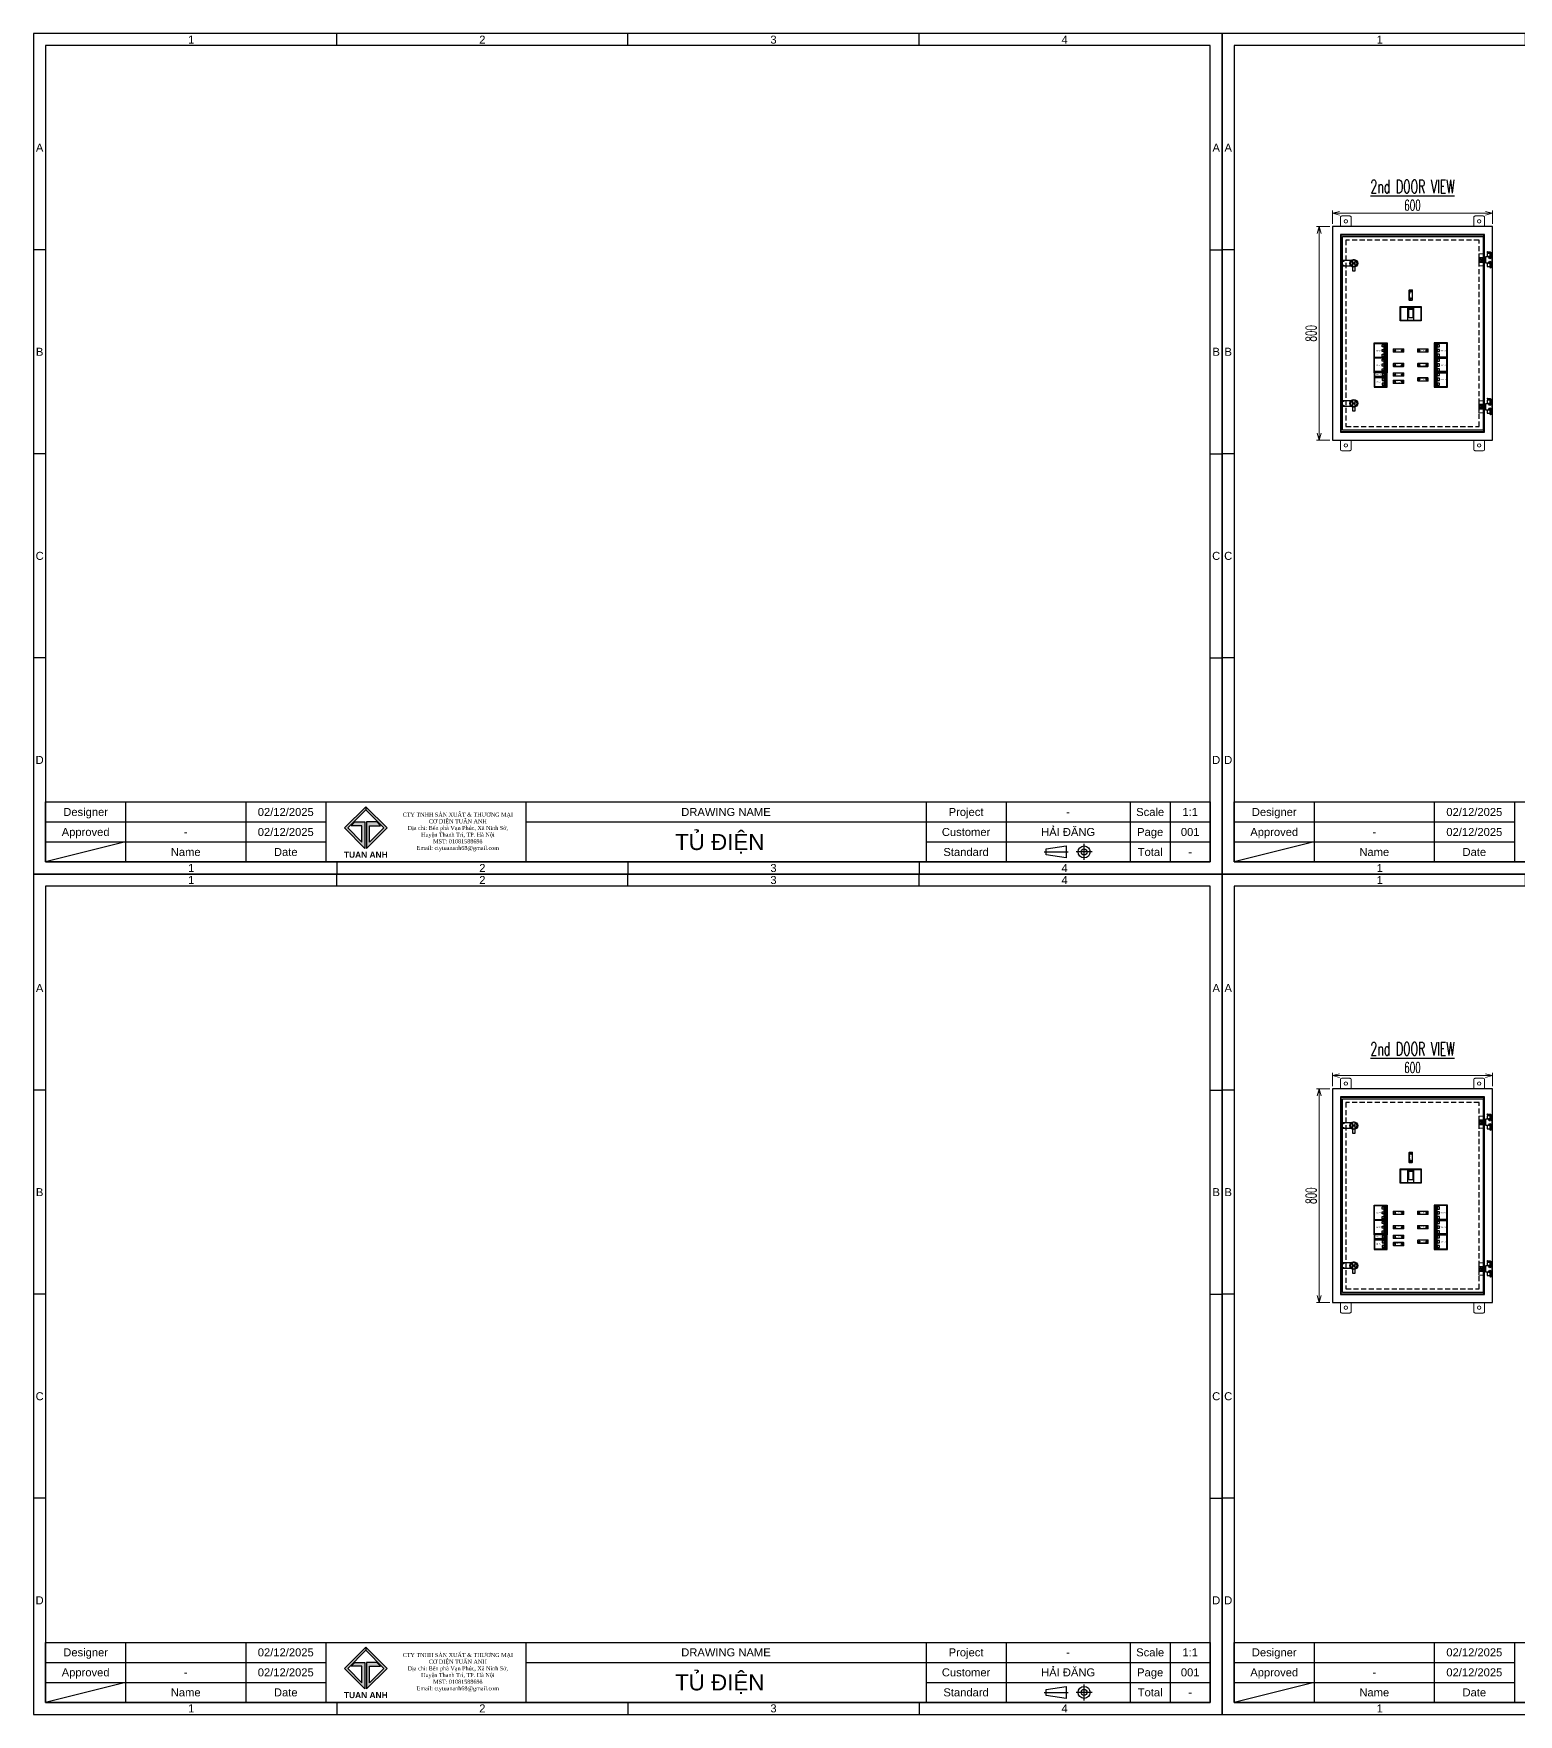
# Model space of a CAD drawing. Header units: millimetres. Extents: x 123558 to 149079, y -1073 to 14418.
# Drawn here: x 124449 to 130015, y -1073 to 5227 of the extents above; entities that cross this region are included whole.
import ezdxf
from ezdxf.enums import TextEntityAlignment as Align

# ---------------------------------------------------------------- set-up
doc = ezdxf.new("R2010")
doc.units = ezdxf.units.MM
doc.header["$LTSCALE"] = 3
doc.linetypes.add('ACAD_ISO04W100', pattern=[30, 24, -3, 0, -3])
doc.linetypes.add('HIDDEN', pattern=[9.525, 6.35, -3.175])
doc.layers.add('0 TĂNG CỨNG', color=7, linetype='Continuous', lineweight=15)
for name, color, linetype in [('@.TEXT', 7, 'Continuous'), ('@.VISIBLE', 7, 'Continuous'), ('centerline', 6, 'ACAD_ISO04W100'), ('dim', 7, 'Continuous'), ('EQUIPMENT', 4, 'Continuous'), ('equipments', 2, 'Continuous'), ('TEXT', 7, 'Continuous')]:
    doc.layers.add(name, color=color, linetype=linetype)
doc.styles.add('Ann_w01', font='romans.shx', dxfattribs={"width": 0.6, "bigfont": 'chineset.shx'})
doc.styles.add('Arial', font='arial.ttf')
doc.styles.add('Tahoma (Input Text)', font='tahoma.ttf')
doc.styles.add('WD_IEC', font='isocp2.shx')
doc.dimstyles.new('Dim 01_SC20', dxfattribs={"dimscale": 20, "dimtxt": 2, "dimasz": 1.3, "dimexe": 0.5, "dimexo": 0.5, "dimgap": 0.5, "dimtad": 1, "dimdec": 1, "dimzin": 12, "dimdsep": 46, "dimtxsty": 'Ann_w01', "dimblk": 'OPEN30', "dimcen": 1.5, "dimclrd": 6, "dimclre": 6, "dimclrt": 3, "dimadec": 1, "dimazin": 3, "dimtm": 1e-09, "dimtfac": 1, "dimtdec": 1, "dimtix": 1, "dimtmove": 0, "dimatfit": 3, "dimldrblk": 'OPEN30', "dimfxl": 1, "dimtolj": 1, "dimlwd": 20, "dimlwe": 20, "dimarcsym": 0})

# ---------------------------------------------------------------- blocks, each defined once
blk = doc.blocks.new('*U121')
for p, q in [((1104.5, -3300.1), (1104.5, -3295.3)), ((1104.5, -3295.3), (1119.7, -3295.3)), ((1104.5, -3295.3), (1119.7, -3295.3)), ((1104.5, -3332.6), (1104.5, -3295.3)), ((1119.7, -3300.1), (1104.5, -3300.1)), ((1119.7, -3332.6), (1104.5, -3332.6)), ((1119.7, -3295.3), (1119.7, -3300.1)), ((1119.7, -3295.3), (1119.7, -3332.6))]:
    blk.add_line(p, q)
at = {"color": 1}
blk.add_lwpolyline([(1072.6, -3290.9), (1151.6, -3290.9), (1151.6, -3344.9), (1072.6, -3344.9)], close=True, dxfattribs=at)
at = {"color": 3}
blk.add_lwpolyline([(1074.6, -3292.9), (1149.6, -3292.9), (1149.6, -3342.9), (1074.6, -3342.9)], close=True, dxfattribs=at)
at = {"layer": 'TEXT'}
for p, q in [((1101.1, -3342.9), (1101.1, -3292.9)), ((1104.5, -3295.3), (1119.7, -3295.3)), ((1104.5, -3332.6), (1104.5, -3295.3)), ((1104.5, -3300.1), (1119.7, -3300.1)), ((1119.7, -3332.6), (1104.5, -3332.6)), ((1119.7, -3295.3), (1119.7, -3332.6)), ((1123.1, -3292.9), (1123.1, -3342.9))]:
    blk.add_line(p, q, dxfattribs=at)
blk = doc.blocks.new('*U122')
at = {"color": 1}
blk.add_lwpolyline([(-545.9, -2670.3), (-487.9, -2670.3), (-487.9, -2719.3), (-545.9, -2719.3)], close=True, dxfattribs=at)
at = {"color": 3}
blk.add_lwpolyline([(-543.9, -2672.3), (-489.9, -2672.3), (-489.9, -2717.3), (-543.9, -2717.3)], close=True, dxfattribs=at)
for points in [[(-541.9, -2677.8), (-491.9, -2677.8), (-491.9, -2681.3), (-541.9, -2681.3)], [(-538.9, -2681.3), (-530.9, -2681.3), (-530.9, -2689.3), (-538.9, -2689.3)], [(-520.9, -2681.3), (-512.9, -2681.3), (-512.9, -2689.3), (-520.9, -2689.3)], [(-502.9, -2681.3), (-494.9, -2681.3), (-494.9, -2689.3), (-502.9, -2689.3)]]:
    blk.add_lwpolyline(points, close=True)
at = {"insert": (-518.6, -2711.6), "char_height": 4, "attachment_point": 1, "rotation": 90, "style": 'Tahoma (Input Text)'}
blk.add_mtext_dynamic_manual_height_columns('BKN-3P', width=23.322, gutter_width=1, heights=[0], dxfattribs=at)
blk = doc.blocks.new('*U101')
at = {"color": 1}
blk.add_lwpolyline([(-545.9, -2670.3), (-505.9, -2670.3), (-505.9, -2719.3), (-545.9, -2719.3)], close=True, dxfattribs=at)
at = {"color": 3}
blk.add_lwpolyline([(-543.9, -2672.3), (-507.9, -2672.3), (-507.9, -2717.3), (-543.9, -2717.3)], close=True, dxfattribs=at)
for points in [[(-541.9, -2677.8), (-509.9, -2677.8), (-509.9, -2681.3), (-541.9, -2681.3)], [(-538.9, -2681.3), (-530.9, -2681.3), (-530.9, -2689.3), (-538.9, -2689.3)], [(-520.9, -2681.3), (-512.9, -2681.3), (-512.9, -2689.3), (-520.9, -2689.3)]]:
    blk.add_lwpolyline(points, close=True)
at = {"insert": (-527.6, -2711.6), "char_height": 4, "attachment_point": 1, "rotation": 90, "style": 'Tahoma (Input Text)'}
blk.add_mtext_dynamic_manual_height_columns('BKN-2P', width=23.322, gutter_width=1, heights=[0], dxfattribs=at)
blk = doc.blocks.new('*U123')
at = {"color": 1}
blk.add_lwpolyline([(-545.9, -2670.3), (-523.9, -2670.3), (-523.9, -2719.3), (-545.9, -2719.3)], close=True, dxfattribs=at)
at = {"color": 3}
blk.add_lwpolyline([(-543.9, -2672.3), (-525.9, -2672.3), (-525.9, -2717.3), (-543.9, -2717.3)], close=True, dxfattribs=at)
for points in [[(-541.9, -2677.8), (-527.9, -2677.8), (-527.9, -2681.3), (-541.9, -2681.3)], [(-538.9, -2681.3), (-530.9, -2681.3), (-530.9, -2689.3), (-538.9, -2689.3)]]:
    blk.add_lwpolyline(points, close=True)
at = {"insert": (-536.6, -2711.6), "char_height": 4, "attachment_point": 1, "rotation": 90, "style": 'Tahoma (Input Text)'}
blk.add_mtext_dynamic_manual_height_columns('BKN-1P', width=23.322, gutter_width=1, heights=[0], dxfattribs=at)
blk = doc.blocks.new('*U237')
at = {"color": 7, "lineweight": 9}
blk.add_lwpolyline([(58246.6, 22747.7), (58210.6, 22747.7, 0.414214), (58208.6, 22745.7), (58208.6, 22736.7, 0.414214), (58210.6, 22734.7), (58246.6, 22734.7, 0.414214), (58248.6, 22736.7), (58248.6, 22745.7, 0.414214)], format="xyb", close=True, dxfattribs=at)
blk.add_lwpolyline([(58246.6, 22747.7), (58210.6, 22747.7, 0.414214), (58208.6, 22745.7), (58208.6, 22736.7, 0.414214), (58210.6, 22734.7), (58246.6, 22734.7, 0.414214), (58248.6, 22736.7), (58248.6, 22745.7, 0.414214)], format="xyb", close=True, dxfattribs=at)
at = {"color": 6, "linetype": 'HIDDEN', "lineweight": 9, "ltscale": 10}
blk.add_lwpolyline([(58246.6, 22746.2), (58210.6, 22746.2, 0.414214), (58210.1, 22745.7), (58210.1, 22736.7, 0.414214), (58210.6, 22736.2), (58246.6, 22736.2, 0.414214), (58247.1, 22736.7), (58247.1, 22745.7, 0.414214)], format="xyb", close=True, dxfattribs=at)
blk.add_lwpolyline([(58246.6, 22746.2), (58210.6, 22746.2, 0.414214), (58210.1, 22745.7), (58210.1, 22736.7, 0.414214), (58210.6, 22736.2), (58246.6, 22736.2, 0.414214), (58247.1, 22736.7), (58247.1, 22745.7, 0.414214)], format="xyb", close=True, dxfattribs=at)
at = {"linetype": 'ByBlock', "lineweight": 9}
for centre in [(58215.3, 22741.2), (58241.9, 22741.2)]:
    blk.add_circle(centre, 2.4, dxfattribs=at)
at = {"style": 'WD_IEC', "width": 0.9}
blk.add_text('NAME LOAD', height=3.2, dxfattribs=at).set_placement((58228.8, 22741.1), align=Align.MIDDLE_CENTER)
blk.add_text('NAME LOAD', height=3.2, dxfattribs=at).set_placement((58228.8, 22741.1), align=Align.MIDDLE_CENTER)
blk = doc.blocks.new('Standard ISO')
at = {"color": 6}
for p, q in [((-6, 0), (0, 0)), ((6, 0), (2, 0)), ((4, -2), (4, 2))]:
    blk.add_line(p, q, dxfattribs=at)
blk.add_lwpolyline([(-0.5, 1.5), (-0.5, -1.5), (-5.5, -0.75), (-5.5, 0.75), (-0.5, 1.5)])
for radius in [1.5, 0.75]:
    blk.add_circle((4, 0), radius)
blk = doc.blocks.new('A$C4dbb82d6')
at = {"layer": '@.VISIBLE'}
h = blk.add_hatch(color=30, dxfattribs=at)
h.dxf.hatch_style = 1
h.paths.add_polyline_path([(0.21, 4.97), (3.62, 1.56), (3.62, 5.97), (1.92, 5.97), (1.3, 5.35), (3.12, 5.35), (3.12, 2.59), (0.74, 4.97), (3.75, 7.98), (3.75, 8.51)])
h = blk.add_hatch(color=150, dxfattribs=at)
h.dxf.hatch_style = 1
h.paths.add_polyline_path([(6.76, 4.97), (4.37, 2.59), (4.37, 5.35), (6.2, 5.35), (5.58, 5.97), (3.88, 5.97), (3.88, 1.56), (7.29, 4.97), (3.75, 8.51), (3.75, 7.98)])
at = {"layer": '@.VISIBLE', "color": 30}
blk.add_lwpolyline([(3.62, 5.97), (3.62, 1.56), (0.21, 4.97), (3.75, 8.51), (3.75, 7.98), (0.74, 4.97), (3.12, 2.59), (3.12, 5.35), (1.3, 5.35), (1.92, 5.97)], close=True, dxfattribs=at)
at = {"layer": '@.VISIBLE', "color": 150}
blk.add_lwpolyline([(3.88, 5.97), (3.88, 1.56), (7.29, 4.97), (3.75, 8.51), (3.75, 7.98), (6.76, 4.97), (4.37, 2.59), (4.37, 5.35), (6.2, 5.35), (5.58, 5.97)], close=True, dxfattribs=at)
at = {"layer": '@.VISIBLE', "color": 30, "insert": (3.75, 0.51), "char_height": 1, "attachment_point": 5, "style": 'Ann_w01'}
blk.add_mtext_dynamic_manual_height_columns('{\\fArial|b1|i0|c0|p34;\\W1;TUAN ANH}', width=7.5, gutter_width=49.6, heights=[0], dxfattribs=at)
blk = doc.blocks.new('KHUNG BAN VE (Made by Tung)')
at = {"layer": '@.VISIBLE', "color": 8}
for p, q in [((75.75, 207), (75.75, 210)), ((148.5, 207), (148.5, 210)), ((221.25, 207), (221.25, 210)), ((3, 156), (0, 156)), ((294, 156), (297, 156)), ((3, 105), (0, 105)), ((294, 105), (297, 105)), ((3, 54), (0, 54)), ((294, 54), (297, 54)), ((23, 18), (23, 3)), ((53, 18), (53, 3)), ((73, 18), (73, 3)), ((123, 18), (123, 3)), ((223, 18), (223, 3)), ((243, 18), (243, 3)), ((274, 18), (274, 3)), ((284, 18), (284, 3)), ((3, 13), (73, 13)), ((123, 13), (294, 13)), ((3, 8), (73, 8)), ((23, 8), (3, 3)), ((223, 8), (294, 8)), ((75.75, 3), (75.75, 0)), ((148.5, 3), (148.5, 0)), ((221.25, 3), (221.25, 0))]:
    blk.add_line(p, q, dxfattribs=at)
for points in [[(0, 0), (297, 0), (297, 210), (0, 210)], [(3, 3), (294, 3), (294, 207), (3, 207)], [(3, 18), (294, 18), (294, 3), (3, 3)]]:
    blk.add_lwpolyline(points, close=True, dxfattribs=at)
at = {"xscale": 1.5, "yscale": 1.5, "zscale": 1.5}
blk.add_blockref('A$C4dbb82d6', (77.375, 4.041), dxfattribs=at)
blk.add_blockref('Standard ISO', (258.5, 5.5))
at = {"layer": '@.TEXT', "color": 1, "style": 'Arial'}
for s, p in [('1', (39.375, 208.5)), ('2', (112.125, 208.5)), ('3', (184.875, 208.5)), ('4', (257.625, 208.5)), ('A', (1.5, 181.5)), ('A', (295.5, 181.5)), ('B', (1.5, 130.5)), ('B', (295.5, 130.5)), ('C', (1.5, 79.5)), ('C', (295.5, 79.5)), ('D', (1.5, 28.5)), ('D', (295.5, 28.5)), ('02/12/2025', (63, 15.5)), ('02/12/2025', (63, 10.5)), ('1', (39.375, 1.5)), ('2', (112.125, 1.5)), ('3', (184.875, 1.5)), ('4', (257.625, 1.5))]:
    blk.add_text(s, height=2, dxfattribs=at).set_placement(p, align=Align.MIDDLE_CENTER)
at = {"layer": '@.TEXT', "color": 2, "style": 'Arial'}
for s, p in [('Designer', (13, 15.5)), ('DRAWING NAME', (173, 15.5)), ('Project', (233, 15.5)), ('Scale', (279, 15.5)), ('Approved', (13, 10.5)), ('Customer', (233, 10.5)), ('Page', (279, 10.5)), ('Name', (38, 5.5)), ('Date', (63, 5.5)), ('Standard', (233, 5.5)), ('Total', (279, 5.5))]:
    blk.add_text(s, height=2, dxfattribs=at).set_placement(p, align=Align.MIDDLE_CENTER)
at = {"layer": '@.TEXT', "color": 1, "style": 'Arial'}
for tag, height, p in [('DESIGNER_NAME', 2, (38, 15.5)), ('PROJECT_CODE', 2, (258.5, 15.5)), ('SCALE', 2, (289, 15.5)), ('APPROVED_NAME', 2, (38, 10.5)), ('DRAWING_NAME', 4, (173, 8)), ('CUSTOMER_NAME', 2, (258.5, 10.5)), ('PAGE', 2, (289, 10.5)), ('TOTAL', 2, (289, 5.5))]:
    blk.add_attdef(tag, text='', height=height, dxfattribs=at).set_placement(p, align=Align.MIDDLE_CENTER)
at = {"layer": '@.VISIBLE', "color": 30, "insert": (106, 10.5), "char_height": 1, "attachment_point": 5, "style": 'Ann_w01'}
blk.add_mtext_dynamic_manual_height_columns('{\\fTimes New Roman|b0|i0|c0|p18;\\W1;CTY TNHH SẢN XUẤT & THƯƠNG MẠI CƠ ĐIỆN TUẤN ANH\\PĐịa chỉ: Bến phà Vạn Phúc, Xã Ninh Sở, Huyện Thanh Trì, TP. Hà Nội\\PMST: 01081588698\\PEmail: ctytuananh68@gmail.com}', width=28.70976, gutter_width=99.197, heights=[0], dxfattribs=at)
blk = doc.blocks.new('HL036-1 Front')
at = {"layer": 'EQUIPMENT', "color": 8, "linetype": 'Continuous'}
blk.add_lwpolyline([(-10.8, -12.5), (-10.8, 12.5), (10.8, 12.5), (10.8, -12.5)], close=True, dxfattribs=at)
at = {"layer": 'EQUIPMENT', "linetype": 'Continuous'}
for points in [[(4.7, 24), (-6.8, 24), (-6.8, 12.5)], [(4.7, 12.5), (4.7, 25.5), (4.5, 25.9), (4.2, 26.3), (3.8, 26.5), (-6, 28.2), (-5.7, 30.1), (-5.3, 32.1), (-6, 28.2)], [(-5.3, 32.1), (4.5, 30.4), (5.9, 29.9), (7, 29.2), (7.9, 28.1), (8.4, 26.8), (8.6, 25.5), (8.6, 12.5)], [(8.6, 24), (9.7, 24), (9.7, 12.6), (-1, 12.6), (-1, 12.5)], [(4.6, 24), (4.6, 12.6)], [(-6.8, -12.5), (-6.8, -24), (4.7, -24)], [(8.6, -24), (9.7, -24), (9.7, -12.6), (-1, -12.6), (-1, -12.5)], [(4.6, -24), (4.6, -12.6)], [(4.7, -12.5), (4.7, -24.5), (8.6, -24.5), (8.6, -12.5)], [(8.6, -27.5), (8.6, -25.2), (4.7, -25.2), (4.7, -27.5)], [(5.2, -24.5), (5.2, -24.5)], [(5.2, -25.1), (5.2, -25.2)], [(8.1, -24.5), (8.1, -24.5)], [(8.1, -25.1), (8.1, -25.2)], [(8.7, -24), (8.7, -12.6)]]:
    blk.add_lwpolyline(points, dxfattribs=at)
for points in [[(4.3, -24.5), (9, -24.5), (9, -25.1), (4.3, -25.1)], [(5.6, -30.5), (4.7, -27.5), (8.6, -27.5), (7.7, -30.5)]]:
    blk.add_lwpolyline(points, close=True, dxfattribs=at)
at = {"layer": 'EQUIPMENT', "color": 8, "linetype": 'Continuous'}
for centre, radius in [((3.2, 8.5), 3.75), ((3.2, 8.5), 2.25), ((3.2, -8.5), 3.75), ((3.2, -8.5), 2.25)]:
    blk.add_circle(centre, radius, dxfattribs=at)
blk = doc.blocks.new('HL025-2.2 Front')
at = {"layer": 'centerline', "lineweight": 0}
for p, q in [((12.8, 16), (10.8, 16)), ((12.8, -16), (10.8, -16))]:
    blk.add_line(p, q, dxfattribs=at)
at = {"layer": 'equipments', "lineweight": 0}
for p, q in [((7, 9.5), (-7, 9.5)), ((11.8, 9.5), (-7, 9.5)), ((7, 7.5), (-7, 7.5)), ((7, -7.5), (-7, -7.5)), ((7, -9.5), (-7, -9.5)), ((11.8, -9.5), (-7, -9.5))]:
    blk.add_line(p, q, dxfattribs=at)
for points in [[(11.8, 9.5), (11.8, 22.5), (-7, 22.5), (-7, -22.5), (11.8, -22.5), (11.8, -9.5)], [(7, -7.5), (7, -7.5), (7, 7.5), (7, 7.5)]]:
    blk.add_lwpolyline(points, dxfattribs=at)
for points in [[(7, 9.5), (-7, 9.5), (-7, 7.5), (7, 7.5)], [(7, -9.5), (-7, -9.5), (-7, -7.5), (7, -7.5)]]:
    blk.add_lwpolyline(points, close=True, dxfattribs=at)
blk.add_circle((0, 0), 3, dxfattribs=at)
blk = doc.blocks.new('MS406')
at = {"layer": 'EQUIPMENT'}
for points in [[(-10.5, 10), (-47.5, 10), (-47.5, -10), (-10.5, -10)], [(-35.5, 7.8), (-47.5, 3.7)], [(-4.5, 13.8), (-4.5, -28.5), (4.5, -28.5), (4.5, 13.8)], [(-0.8, 2.5), (-0.8, 0.8), (-2.5, 0.8)], [(0.8, 2.5), (0.8, 0.8), (2.5, 0.8)], [(-47.5, -3.7), (-35.5, -7.8)], [(-0.8, -2.5), (-0.8, -0.8), (-2.5, -0.8)], [(0.8, -2.5), (0.8, -0.8), (2.5, -0.8)]]:
    blk.add_lwpolyline(points, dxfattribs=at)
at = {"layer": 'EQUIPMENT', "color": 8}
blk.add_lwpolyline([(-11, 4.8), (-11, 2.2), (-12.5, 2.2, 0.088933), (-12.5, -2.3), (-11, -2.3), (-11, -4.8, 0.189345), (-4.8, -11), (-2.3, -11), (-2.3, -12.5, 0.088933), (2.2, -12.5), (2.2, -11), (4.8, -11, 0.189345), (11, -4.8), (11, -2.3), (12.5, -2.3, 0.088933), (12.5, 2.2), (11, 2.2), (11, 4.8, 0.189345), (4.8, 11), (2.2, 11), (2.2, 12.5, 0.088933), (-2.3, 12.5), (-2.3, 11), (-4.8, 11, 0.189345)], format="xyb", close=True, dxfattribs=at)
at = {"layer": 'EQUIPMENT'}
for radius in [14.5, 2.67]:
    blk.add_circle((0, 0), radius, dxfattribs=at)
blk = doc.blocks.new('tai treo')
at = {"layer": '0 TĂNG CỨNG'}
blk.add_lwpolyline([(20, -20), (-20, -20), (-20, 15, -0.414214), (-15, 20), (15, 20, -0.414214), (20, 15)], format="xyb", close=True, dxfattribs=at)
blk.add_circle((0, 0), 6.5, dxfattribs=at)
blk = doc.blocks.new('_Open30')
at = {"color": 0, "linetype": 'ByBlock', "lineweight": -2}
for p, q in [((-1, 0.27), (0, 0)), ((0, 0), (-1, -0.27)), ((0, 0), (-1, 0))]:
    blk.add_line(p, q, dxfattribs=at)
blk = doc.blocks.new('*D285')
at = {"layer": '@.VISIBLE', "color": 6, "lineweight": 20, "transparency": 16777216}
for p, q in [((129307.8, 4503.4), (129257.8, 4503.4)), ((129267.8, 3729.4), (129267.8, 4477.4)), ((129307.8, 3703.4), (129257.8, 3703.4))]:
    blk.add_line(p, q, dxfattribs=at)
at = {"layer": 'Defpoints', "color": 0, "transparency": 16777216}
for p in [(129267.8, 4503.4), (129317.8, 4503.4), (129317.8, 3703.4)]:
    blk.add_point(p, dxfattribs=at)
at = {"layer": '@.VISIBLE', "color": 6, "lineweight": 20, "transparency": 16777216, "xscale": 26, "yscale": 26, "zscale": 26}
for p, rotation in [((129267.8, 4503.4), 90), ((129267.8, 3703.4), 270)]:
    blk.add_blockref('_Open30', p, dxfattribs=dict(at, rotation=rotation))
at = {"layer": '@.VISIBLE', "color": 3, "transparency": 16777216, "insert": (129237.8, 4103.4), "char_height": 40, "attachment_point": 5, "rotation": 90, "style": 'Ann_w01'}
blk.add_mtext('\\A1;800', dxfattribs=at)
blk = doc.blocks.new('*D286')
at = {"layer": '@.VISIBLE', "color": 6, "lineweight": 20, "transparency": 16777216}
for p, q in [((129317.8, 4513.4), (129317.8, 4563.4)), ((129343.8, 4553.4), (129891.8, 4553.4)), ((129917.8, 4513.4), (129917.8, 4563.4))]:
    blk.add_line(p, q, dxfattribs=at)
at = {"layer": 'Defpoints', "color": 0, "transparency": 16777216}
for p in [(129917.8, 4553.4), (129317.8, 4503.4), (129917.8, 4503.4)]:
    blk.add_point(p, dxfattribs=at)
at = {"layer": '@.VISIBLE', "color": 6, "lineweight": 20, "transparency": 16777216, "xscale": 26, "yscale": 26, "zscale": 26, "rotation": 180}
blk.add_blockref('_Open30', (129317.8, 4553.4), dxfattribs=at)
at = {"layer": '@.VISIBLE', "color": 6, "lineweight": 20, "transparency": 16777216, "xscale": 26, "yscale": 26, "zscale": 26}
blk.add_blockref('_Open30', (129917.8, 4553.4), dxfattribs=at)
at = {"layer": '@.VISIBLE', "color": 3, "transparency": 16777216, "insert": (129617.8, 4583.4), "char_height": 40, "attachment_point": 5, "style": 'Ann_w01'}
blk.add_mtext('\\A1;600', dxfattribs=at)
blk = doc.blocks.new('*D303')
at = {"layer": '@.VISIBLE', "color": 6, "lineweight": 20, "transparency": 16777216}
for p, q in [((129307.8, 1271.3), (129257.8, 1271.3)), ((129267.8, 497.3), (129267.8, 1245.3)), ((129307.8, 471.3), (129257.8, 471.3))]:
    blk.add_line(p, q, dxfattribs=at)
at = {"layer": 'Defpoints', "color": 0, "transparency": 16777216}
for p in [(129267.8, 1271.3), (129317.8, 1271.3), (129317.8, 471.3)]:
    blk.add_point(p, dxfattribs=at)
at = {"layer": '@.VISIBLE', "color": 6, "lineweight": 20, "transparency": 16777216, "xscale": 26, "yscale": 26, "zscale": 26}
for p, rotation in [((129267.8, 1271.3), 90), ((129267.8, 471.3), 270)]:
    blk.add_blockref('_Open30', p, dxfattribs=dict(at, rotation=rotation))
at = {"layer": '@.VISIBLE', "color": 3, "transparency": 16777216, "insert": (129237.8, 871.3), "char_height": 40, "attachment_point": 5, "rotation": 90, "style": 'Ann_w01'}
blk.add_mtext('\\A1;800', dxfattribs=at)
blk = doc.blocks.new('*D304')
at = {"layer": '@.VISIBLE', "color": 6, "lineweight": 20, "transparency": 16777216}
for p, q in [((129317.8, 1281.3), (129317.8, 1331.3)), ((129917.8, 1281.3), (129917.8, 1331.3)), ((129343.8, 1321.3), (129891.8, 1321.3))]:
    blk.add_line(p, q, dxfattribs=at)
at = {"layer": 'Defpoints', "color": 0, "transparency": 16777216}
for p in [(129317.8, 1271.3), (129917.8, 1321.3), (129917.8, 1271.3)]:
    blk.add_point(p, dxfattribs=at)
at = {"layer": '@.VISIBLE', "color": 6, "lineweight": 20, "transparency": 16777216, "xscale": 26, "yscale": 26, "zscale": 26, "rotation": 180}
blk.add_blockref('_Open30', (129317.8, 1321.3), dxfattribs=at)
at = {"layer": '@.VISIBLE', "color": 6, "lineweight": 20, "transparency": 16777216, "xscale": 26, "yscale": 26, "zscale": 26}
blk.add_blockref('_Open30', (129917.8, 1321.3), dxfattribs=at)
at = {"layer": '@.VISIBLE', "color": 3, "transparency": 16777216, "insert": (129617.8, 1351.3), "char_height": 40, "attachment_point": 5, "style": 'Ann_w01'}
blk.add_mtext('\\A1;600', dxfattribs=at)

msp = doc.modelspace()

# ---------------------------------------------------------------- linework, layer by layer
at = {"layer": '@.VISIBLE'}
for points in [[(129317.76, 3703.36), (129917.76, 3703.36), (129917.76, 4503.36), (129317.76, 4503.36)], [(129347.76, 3733.36), (129887.76, 3733.36), (129887.76, 4473.36), (129347.76, 4473.36)], [(129317.76, 471.33), (129917.76, 471.33), (129917.76, 1271.33), (129317.76, 1271.33)], [(129347.76, 501.33), (129887.76, 501.33), (129887.76, 1241.33), (129347.76, 1241.33)]]:
    msp.add_lwpolyline(points, close=True, dxfattribs=at)
at = {"layer": '@.VISIBLE', "color": 6}
for points in [[(129348.26, 3733.86), (129887.26, 3733.86), (129887.26, 4472.86), (129348.26, 4472.86)], [(129349.76, 3735.36), (129885.76, 3735.36), (129885.76, 4471.36), (129349.76, 4471.36)], [(129348.26, 501.83), (129887.26, 501.83), (129887.26, 1240.83), (129348.26, 1240.83)], [(129349.76, 503.33), (129885.76, 503.33), (129885.76, 1239.33), (129349.76, 1239.33)]]:
    msp.add_lwpolyline(points, close=True, dxfattribs=at)
at = {"layer": '@.VISIBLE', "color": 4}
for points in [[(129355.26, 4465.86), (129882.26, 4465.86), (129882.26, 3740.86), (129355.26, 3740.86)], [(129355.26, 1233.83), (129882.26, 1233.83), (129882.26, 508.83), (129355.26, 508.83)]]:
    msp.add_lwpolyline(points, close=True, dxfattribs=at)
at = {"layer": '@.VISIBLE', "color": 6, "linetype": 'HIDDEN'}
for points in [[(129368.26, 3753.86), (129867.26, 3753.86), (129867.26, 4452.86), (129368.26, 4452.86)], [(129368.26, 521.83), (129867.26, 521.83), (129867.26, 1220.83), (129368.26, 1220.83)]]:
    msp.add_lwpolyline(points, close=True, dxfattribs=at)
at = {"layer": '@.VISIBLE', "color": 4}
for points in [[(129868.46, 4378.36), (129868.46, 4378.36, 0.4142136), (129871.96, 4374.86), (129874.96, 4374.86, 0.4142136), (129878.46, 4378.36), (129878.46, 4378.36, 0.4142136), (129874.96, 4381.86), (129871.96, 4381.86, 0.4142136)], [(129868.46, 3828.36), (129868.46, 3828.36, 0.4142136), (129871.96, 3824.86), (129874.96, 3824.86, 0.4142136), (129878.46, 3828.36), (129878.46, 3828.36, 0.4142136), (129874.96, 3831.86), (129871.96, 3831.86, 0.4142136)], [(129868.46, 1146.33), (129868.46, 1146.33, 0.4142136), (129871.96, 1142.83), (129874.96, 1142.83, 0.4142136), (129878.46, 1146.33), (129878.46, 1146.33, 0.4142136), (129874.96, 1149.83), (129871.96, 1149.83, 0.4142136)], [(129868.46, 596.33), (129868.46, 596.33, 0.4142136), (129871.96, 592.83), (129874.96, 592.83, 0.4142136), (129878.46, 596.33), (129878.46, 596.33, 0.4142136), (129874.96, 599.83), (129871.96, 599.83, 0.4142136)]]:
    msp.add_lwpolyline(points, format="xyb", close=True, dxfattribs=at)

# ---------------------------------------------------------------- block references
for name, p in [('tai treo', (129367.76, 4523.36)), ('*U121', (128498.99, 7494.73)), ('*U237', (71336.95, -18702.31)), ('*U237', (71336.95, -18756.31)), ('*U237', (71336.95, -18792.31)), ('*U237', (71336.95, -18819.31)), ('tai treo', (129367.76, 1291.33)), ('*U121', (128498.99, 4262.7)), ('*U237', (71336.95, -21934.33)), ('*U237', (71336.95, -21988.33)), ('*U237', (71336.95, -22024.33)), ('*U237', (71336.95, -22051.33))]:
    msp.add_blockref(name, p)
at = {"xscale": -1}
for name, p in [('tai treo', (129867.76, 4523.36)), ('*U237', (187885.19, -18702.31)), ('*U237', (187885.19, -18756.31)), ('*U237', (187885.19, -18810.31)), ('tai treo', (129867.76, 1291.33)), ('*U237', (187885.19, -21934.33)), ('*U237', (187885.19, -21988.33)), ('*U237', (187885.19, -22042.33))]:
    msp.add_blockref(name, p, dxfattribs=at)
for name, p, rotation in [('*U237', (152352.23, -53981.77), 90), ('*U122', (132192.9, 3521.97), 270), ('*U122', (132192.9, 3467.97), 270), ('tai treo', (129867.76, 3683.36), 180), ('*U237', (152352.23, -57213.79), 90), ('*U122', (132192.9, 289.94), 270), ('*U122', (132192.9, 235.94), 270), ('tai treo', (129867.76, 451.33), 180)]:
    msp.add_blockref(name, p, dxfattribs=dict(rotation=rotation))
for name, p, rotation in [('*U122', (127029.23, 3521.97), 90), ('*U122', (127029.23, 3467.97), 90), ('*U123', (132192.9, 4483.74), 270), ('*U101', (132192.9, 4447.74), 270), ('*U122', (127029.23, 3413.97), 90), ('tai treo', (129367.76, 3683.36), 180), ('*U122', (127029.23, 289.94), 90), ('*U122', (127029.23, 235.94), 90), ('*U123', (132192.9, 1251.72), 270), ('*U101', (132192.9, 1215.72), 270), ('*U122', (127029.23, 181.94), 90), ('tai treo', (129367.76, 451.33), 180)]:
    msp.add_blockref(name, p, dxfattribs=dict(at, rotation=rotation))
at = {"layer": '@.VISIBLE'}
ref = msp.add_blockref('KHUNG BAN VE (Made by Tung)', (124449.5, 2076.89), dxfattribs=dict(at, xscale=15, yscale=15, zscale=15))
ref.add_attrib('APPROVED_NAME', '-', dxfattribs={"layer": '@.TEXT', "color": 1, "height": 30, "style": 'Arial'}).set_placement((125019.5, 2234.39), align=Align.MIDDLE_CENTER)
ref.add_attrib('TOTAL', '-', dxfattribs={"layer": '@.TEXT', "color": 1, "height": 30, "style": 'Arial'}).set_placement((128784.5, 2159.39), align=Align.MIDDLE_CENTER)
ref.add_attrib('PAGE', '001', dxfattribs={"layer": '@.TEXT', "color": 1, "height": 30, "style": 'Arial'}).set_placement((128784.5, 2234.39), align=Align.MIDDLE_CENTER)
ref.add_attrib('SCALE', '1:1', dxfattribs={"layer": '@.TEXT', "color": 1, "height": 30, "style": 'Arial'}).set_placement((128784.5, 2309.39), align=Align.MIDDLE_CENTER)
ref.add_attrib('CUSTOMER_NAME', 'HẢI ĐĂNG', dxfattribs={"layer": '@.TEXT', "color": 1, "height": 30, "style": 'Arial'}).set_placement((128327, 2234.39), align=Align.MIDDLE_CENTER)
ref.add_attrib('PROJECT_CODE', '-', dxfattribs={"layer": '@.TEXT', "color": 1, "height": 30, "style": 'Arial'}).set_placement((128327, 2309.39), align=Align.MIDDLE_CENTER)
ref.add_attrib('DRAWING_NAME', 'TỦ ĐIỆN  ', dxfattribs={"layer": '@.TEXT', "color": 1, "height": 60, "style": 'Arial'}).set_placement((127044.5, 2196.89), align=Align.MIDDLE_CENTER)
ref = msp.add_blockref('KHUNG BAN VE (Made by Tung)', (128904.5, 2076.89), dxfattribs=dict(at, xscale=15, yscale=15, zscale=15))
ref.add_attrib('APPROVED_NAME', '-', dxfattribs={"layer": '@.TEXT', "color": 1, "height": 30, "style": 'Arial'}).set_placement((129474.5, 2234.39), align=Align.MIDDLE_CENTER)
ref.add_attrib('TOTAL', '-', dxfattribs={"layer": '@.TEXT', "color": 1, "height": 30, "style": 'Arial'}).set_placement((133239.5, 2159.39), align=Align.MIDDLE_CENTER)
ref.add_attrib('PAGE', '001', dxfattribs={"layer": '@.TEXT', "color": 1, "height": 30, "style": 'Arial'}).set_placement((133239.5, 2234.39), align=Align.MIDDLE_CENTER)
ref.add_attrib('SCALE', '1:1', dxfattribs={"layer": '@.TEXT', "color": 1, "height": 30, "style": 'Arial'}).set_placement((133239.5, 2309.39), align=Align.MIDDLE_CENTER)
ref.add_attrib('CUSTOMER_NAME', 'HẢI ĐĂNG', dxfattribs={"layer": '@.TEXT', "color": 1, "height": 30, "style": 'Arial'}).set_placement((132782, 2234.39), align=Align.MIDDLE_CENTER)
ref.add_attrib('PROJECT_CODE', '-', dxfattribs={"layer": '@.TEXT', "color": 1, "height": 30, "style": 'Arial'}).set_placement((132782, 2309.39), align=Align.MIDDLE_CENTER)
ref.add_attrib('DRAWING_NAME', 'TỦ ĐIỆN  ', dxfattribs={"layer": '@.TEXT', "color": 1, "height": 60, "style": 'Arial'}).set_placement((131499.5, 2196.89), align=Align.MIDDLE_CENTER)
ref = msp.add_blockref('KHUNG BAN VE (Made by Tung)', (124449.5, -1073.11), dxfattribs=dict(at, xscale=15, yscale=15, zscale=15))
ref.add_attrib('APPROVED_NAME', '-', dxfattribs={"layer": '@.TEXT', "color": 1, "height": 30, "style": 'Arial'}).set_placement((125019.5, -915.61), align=Align.MIDDLE_CENTER)
ref.add_attrib('TOTAL', '-', dxfattribs={"layer": '@.TEXT', "color": 1, "height": 30, "style": 'Arial'}).set_placement((128784.5, -990.61), align=Align.MIDDLE_CENTER)
ref.add_attrib('PAGE', '001', dxfattribs={"layer": '@.TEXT', "color": 1, "height": 30, "style": 'Arial'}).set_placement((128784.5, -915.61), align=Align.MIDDLE_CENTER)
ref.add_attrib('SCALE', '1:1', dxfattribs={"layer": '@.TEXT', "color": 1, "height": 30, "style": 'Arial'}).set_placement((128784.5, -840.61), align=Align.MIDDLE_CENTER)
ref.add_attrib('CUSTOMER_NAME', 'HẢI ĐĂNG', dxfattribs={"layer": '@.TEXT', "color": 1, "height": 30, "style": 'Arial'}).set_placement((128327, -915.61), align=Align.MIDDLE_CENTER)
ref.add_attrib('PROJECT_CODE', '-', dxfattribs={"layer": '@.TEXT', "color": 1, "height": 30, "style": 'Arial'}).set_placement((128327, -840.61), align=Align.MIDDLE_CENTER)
ref.add_attrib('DRAWING_NAME', 'TỦ ĐIỆN  ', dxfattribs={"layer": '@.TEXT', "color": 1, "height": 60, "style": 'Arial'}).set_placement((127044.5, -953.11), align=Align.MIDDLE_CENTER)
ref = msp.add_blockref('KHUNG BAN VE (Made by Tung)', (128904.5, -1073.11), dxfattribs=dict(at, xscale=15, yscale=15, zscale=15))
ref.add_attrib('APPROVED_NAME', '-', dxfattribs={"layer": '@.TEXT', "color": 1, "height": 30, "style": 'Arial'}).set_placement((129474.5, -915.61), align=Align.MIDDLE_CENTER)
ref.add_attrib('TOTAL', '-', dxfattribs={"layer": '@.TEXT', "color": 1, "height": 30, "style": 'Arial'}).set_placement((133239.5, -990.61), align=Align.MIDDLE_CENTER)
ref.add_attrib('PAGE', '001', dxfattribs={"layer": '@.TEXT', "color": 1, "height": 30, "style": 'Arial'}).set_placement((133239.5, -915.61), align=Align.MIDDLE_CENTER)
ref.add_attrib('SCALE', '1:1', dxfattribs={"layer": '@.TEXT', "color": 1, "height": 30, "style": 'Arial'}).set_placement((133239.5, -840.61), align=Align.MIDDLE_CENTER)
ref.add_attrib('CUSTOMER_NAME', 'HẢI ĐĂNG', dxfattribs={"layer": '@.TEXT', "color": 1, "height": 30, "style": 'Arial'}).set_placement((132782, -915.61), align=Align.MIDDLE_CENTER)
ref.add_attrib('PROJECT_CODE', '-', dxfattribs={"layer": '@.TEXT', "color": 1, "height": 30, "style": 'Arial'}).set_placement((132782, -840.61), align=Align.MIDDLE_CENTER)
ref.add_attrib('DRAWING_NAME', 'TỦ ĐIỆN  ', dxfattribs={"layer": '@.TEXT', "color": 1, "height": 60, "style": 'Arial'}).set_placement((131499.5, -953.11), align=Align.MIDDLE_CENTER)
at = {"layer": 'EQUIPMENT'}
for p in [(129397.76, 4365.86), (129397.76, 3840.86), (129397.76, 1133.83), (129397.76, 608.83)]:
    msp.add_blockref('MS406', p, dxfattribs=at)
at = {"layer": 'equipments'}
for name, p in [('HL036-1 Front', (129903.96, 4378.36)), ('HL025-2.2 Front', (129873.46, 4378.36)), ('HL025-2.2 Front', (129873.46, 3828.36)), ('HL036-1 Front', (129903.96, 3828.36)), ('HL025-2.2 Front', (129873.46, 1146.33)), ('HL036-1 Front', (129903.96, 1146.33)), ('HL025-2.2 Front', (129873.46, 596.33)), ('HL036-1 Front', (129903.96, 596.33))]:
    msp.add_blockref(name, p, dxfattribs=at)

# ---------------------------------------------------------------- texts
at = {"layer": 'dim', "color": 2, "char_height": 50, "attachment_point": 5, "style": 'Ann_w01'}
for insert in [(129617.76, 4653.36), (129617.76, 1421.33)]:
    msp.add_mtext('\\A1;{\\L2nd DOOR VIEW}', dxfattribs=dict(at, insert=insert))

# ---------------------------------------------------------------- dimensions: what is measured, and where the dimension line sits
at = {"layer": '@.VISIBLE'}
for base, p1, p2, picture, middle in [((129917.76, 4553.36), (129317.76, 4503.36), (129917.76, 4503.36), '*D286', (129617.76, 4583.36)), ((129917.76, 1321.33), (129317.76, 1271.33), (129917.76, 1271.33), '*D304', (129617.76, 1351.33))]:
    dim = msp.add_linear_dim(base=base, p1=p1, p2=p2, dimstyle='Dim 01_SC20', dxfattribs=at)
    dim.commit()
    dim.dimension.update_dxf_attribs({"geometry": picture, "text_midpoint": middle})
for base, p1, p2, picture, middle in [((129267.76, 4503.36), (129317.76, 3703.36), (129317.76, 4503.36), '*D285', (129237.76, 4103.36)), ((129267.76, 1271.33), (129317.76, 471.33), (129317.76, 1271.33), '*D303', (129237.76, 871.33))]:
    dim = msp.add_linear_dim(base=base, p1=p1, p2=p2, angle=90, dimstyle='Dim 01_SC20', dxfattribs=at)
    dim.commit()
    dim.dimension.update_dxf_attribs({"geometry": picture, "text_midpoint": middle})

doc.saveas('drawing.dxf')
